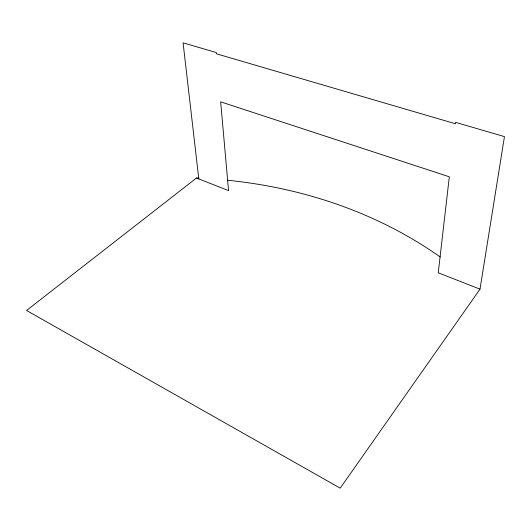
<?xml version="1.0" encoding="UTF-8"?>
<svg xmlns="http://www.w3.org/2000/svg" width="531" height="531" viewBox="0 0 531 531"><rect width="100%" height="100%" fill="white"/><g stroke="black" fill="none" stroke-linecap="round" stroke-linejoin="round"><path stroke-width="0.8" d="M198.939 178.137A563.119 457.802 -35.3 0 0 196.477 178.024L26.55 310.476L340.198 488.155L480.004 289.163L504.45 136.62L455.605 122.369L455.445 123.763L216.376 53.777L216.263 52.523L183.089 42.845L198.813 178.94M196.477 178.024L228.556 190.602L220.657 101.839L449.326 176.796L438.241 272.795L480.004 289.163M227.613 180.248A563.119 457.802 -35.3 0 1 440.239 256.991"/></g></svg>
